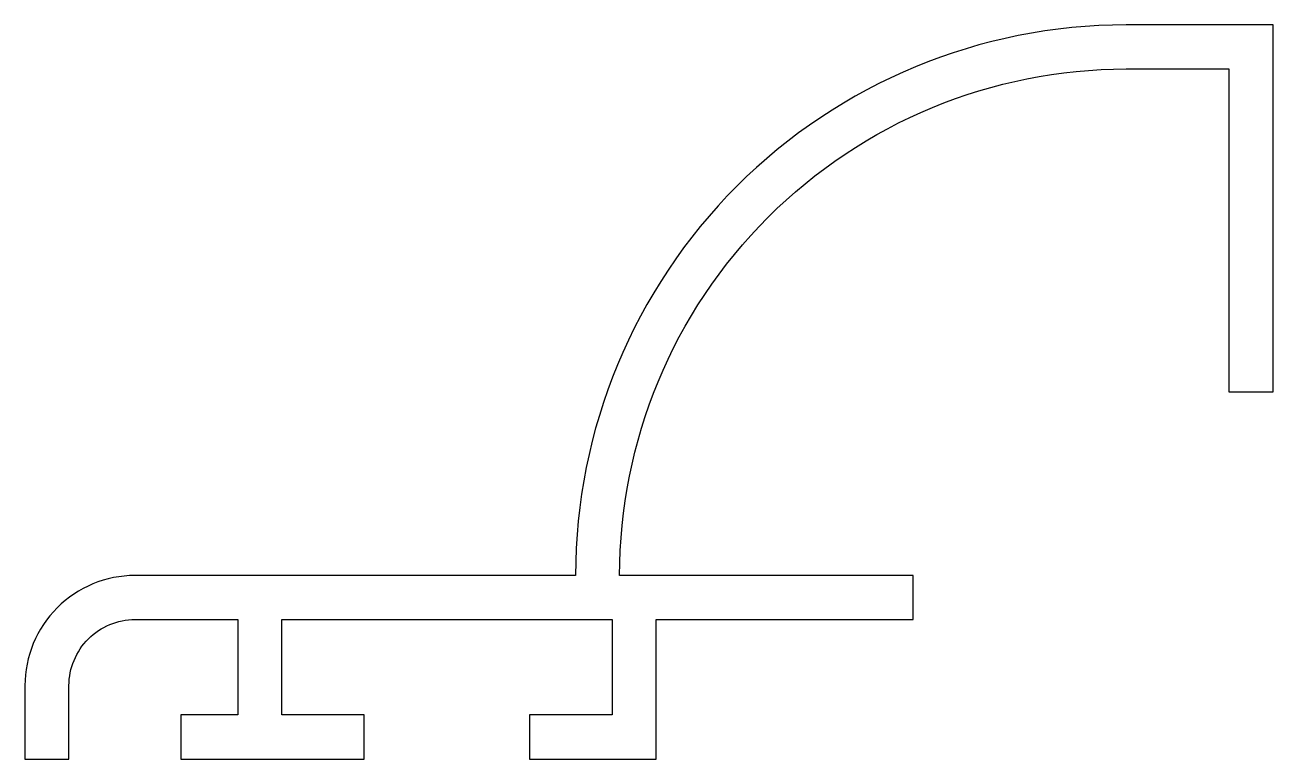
# Model space of a CAD drawing. Extents: x 131.1 to 165.1, y 224.6 to 244.6.
import ezdxf

# ---------------------------------------------------------------- set-up
doc = ezdxf.new("R2010")
doc.units = 0
doc.layers.get('0').update_dxf_attribs({"linetype": 'CONTINUOUS'})

msp = doc.modelspace()

# ---------------------------------------------------------------- linework, layer by layer
msp.add_lwpolyline([(147.056, 228.374), (147.056, 225.774), (144.801, 225.774), (144.801, 224.574), (148.256, 224.574), (148.256, 228.374), (155.256, 228.374), (155.256, 229.574), (147.256, 229.574, -0.414214), (161.056, 243.374), (163.856, 243.374), (163.856, 234.574), (165.056, 234.574), (165.056, 244.574), (161.056, 244.574, 0.414214), (146.056, 229.574), (134.056, 229.574, 0.414214), (131.056, 226.574), (131.056, 224.574), (132.256, 224.574), (132.256, 226.574, -0.414214), (134.056, 228.374), (136.855, 228.374), (136.855, 225.774), (135.305, 225.774), (135.305, 224.574), (136.855, 224.574), (140.301, 224.574), (140.301, 225.774), (138.055, 225.774), (138.055, 228.374)], format="xyb", close=True)

doc.saveas('drawing.dxf')
